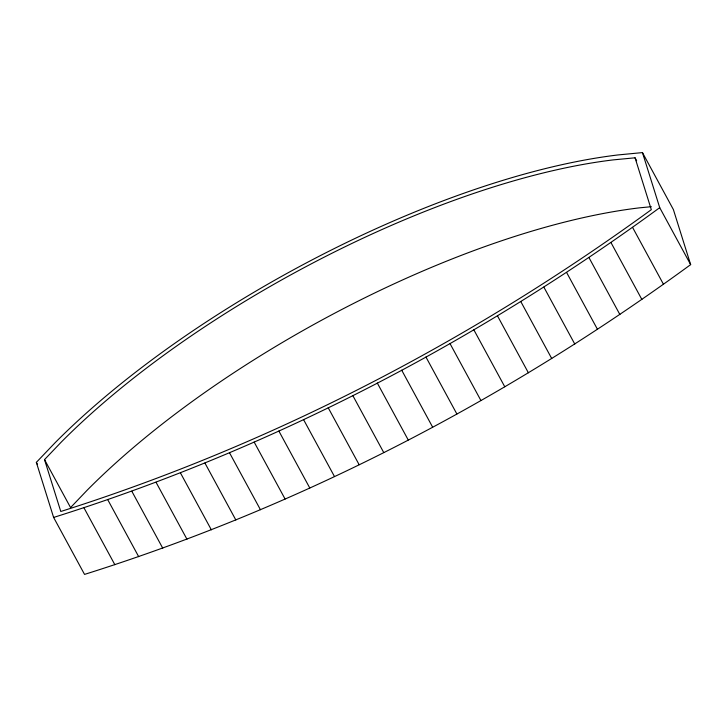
<?xml version="1.0" encoding="UTF-8"?>
<svg xmlns="http://www.w3.org/2000/svg" width="727" height="727" viewBox="0 0 727 727"><rect width="100%" height="100%" fill="white"/><g stroke="black" fill="none" stroke-linecap="round" stroke-linejoin="round"><path stroke-width="1.09" d="M36.35 462.372L55.243 442.589A455.184 162.385 -28.5 0 1 618.086 154.933L642.459 152.597L673.384 209.558L690.65 264.628C506.819 399.059 301.996 506.019 84.541 574.403L53.616 517.442L36.35 462.372L37.413 464.335M635.053 157.804L651.319 209.676C471.941 340.245 272.452 444.361 60.786 511.49L44.52 459.618L61.35 441.998A446.414 159.249 -28.5 0 1 613.352 159.876L635.053 157.804L636.643 160.74M53.616 517.442C271.071 449.05 475.894 342.099 659.725 207.668L642.459 152.597M651.328 206.704L639.396 207.849A446.414 159.249 -28.5 0 0 87.394 489.971L70.564 507.582L44.52 459.618M659.725 207.668L690.65 264.628M632.554 227.351L663.478 284.312M610.962 242.545L641.886 299.506M588.961 257.576L619.886 314.546M566.587 272.443L597.512 329.404M543.86 287.12L574.784 344.08M520.805 301.587L551.729 358.547M497.459 315.827L528.384 372.787M473.85 329.822L504.774 386.782M449.995 343.553L480.92 400.522M425.931 357.012L456.865 413.972M401.695 370.179L432.629 427.14M377.304 383.029L408.238 439.989M352.804 395.552L383.729 452.512M328.204 407.738L359.129 464.698M303.541 419.57L334.475 476.53M278.859 431.02L309.784 487.99M254.168 442.098L285.102 499.058M229.514 452.767L260.448 509.727M204.923 463.035L235.848 519.996M180.423 472.868L211.348 529.829M156.041 482.274L186.966 539.234M131.814 491.225L162.739 548.185M107.76 499.722L138.684 556.682M83.923 507.746L114.848 564.706"/></g></svg>
